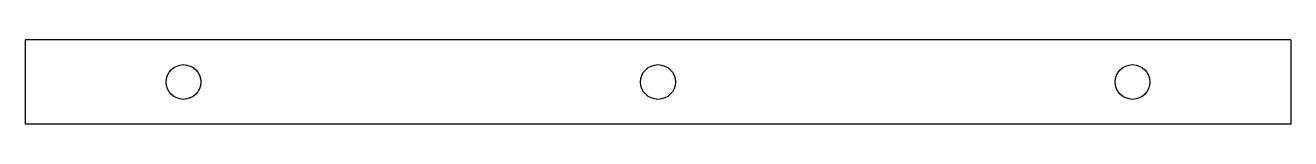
# Model space of a CAD drawing. Extents: x 5 to 125, y -8 to 0.
import ezdxf

# ---------------------------------------------------------------- set-up
doc = ezdxf.new("R2010")
doc.units = 0
doc.layers.get('0').update_dxf_attribs({"linetype": 'continuous'})

# ---------------------------------------------------------------- blocks, each defined once
blk = doc.blocks.new('POCKET001')
at = {"color": 0}
for p, q in [((125, 0), (5, 0)), ((5, 0), (5, -8)), ((125, 0), (125, -8)), ((125, -8), (5, -8))]:
    blk.add_line(p, q, dxfattribs=at)
for centre in [(20, -4), (65, -4), (110, -4)]:
    blk.add_circle(centre, 1.65, dxfattribs=at)

msp = doc.modelspace()

# ---------------------------------------------------------------- block references
at = {"color": 0}
msp.add_blockref('POCKET001', (0, 0), dxfattribs=at)

doc.saveas('drawing.dxf')
